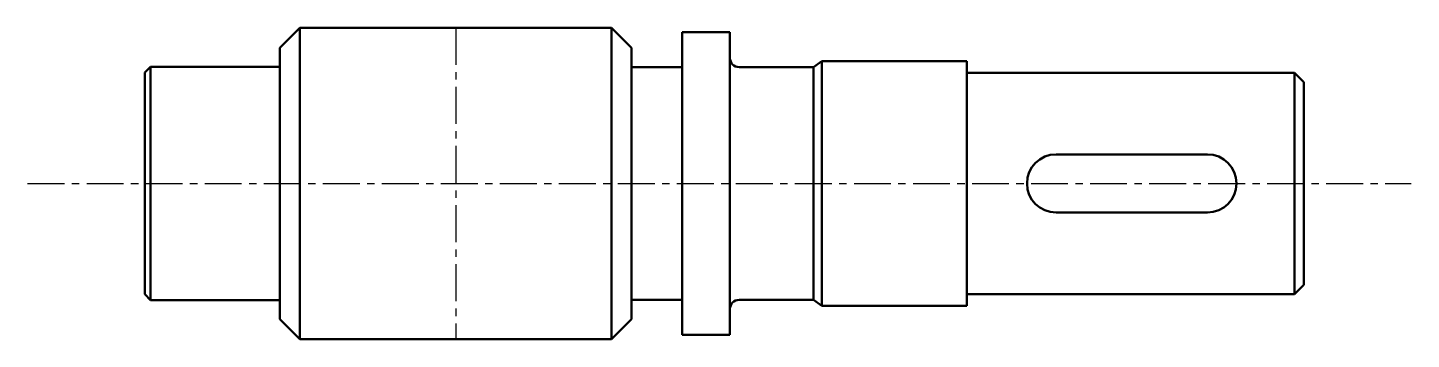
# Model space of a CAD drawing. Header units: millimetres. Extents: x 302815 to 71992173, y 29044 to 35715241.
# Drawn here: x 71991935.3 to 71992173.4, y 35715187.8 to 35715241.4 of the extents above.
import ezdxf

# ---------------------------------------------------------------- set-up
doc = ezdxf.new("R2010")
doc.units = ezdxf.units.MM
doc.header["$LTSCALE"] = 0.2
doc.linetypes.add('CENTER', pattern=[50.8, 31.75, -6.35, 6.35, -6.35])
doc.layers.add('_Linie grube', color=7, linetype='Continuous', lineweight=50)
doc.layers.add('_Osie symetrii', color=4, linetype='CENTER', lineweight=25)

msp = doc.modelspace()

# ---------------------------------------------------------------- linework, layer by layer
at = {"layer": '_Linie grube'}
for p, q in [((71991982.14, 35715241.37), (71991978.7, 35715237.93)), ((71992035.76, 35715241.37), (71991982.14, 35715241.37)), ((71991982.14, 35715239.12), (71991982.14, 35715241.37)), ((71991982.14, 35715190.09), (71991982.14, 35715241.37)), ((71991982.14, 35715241.37), (71992035.76, 35715241.37)), ((71992035.76, 35715239.12), (71992035.76, 35715241.37)), ((71992035.76, 35715241.37), (71992039.2, 35715237.93)), ((71992035.76, 35715190.09), (71992035.76, 35715241.37)), ((71991982.14, 35715239.12), (71991982.14, 35715187.84)), ((71992035.76, 35715239.12), (71992035.76, 35715187.84)), ((71992047.95, 35715240.61), (71992047.95, 35715234.61)), ((71992056.15, 35715240.61), (71992047.95, 35715240.61)), ((71992056.15, 35715236.17), (71992056.15, 35715240.61)), ((71991978.7, 35715237.93), (71991978.7, 35715191.28)), ((71991978.7, 35715191.28), (71991978.7, 35715237.93)), ((71991978.7, 35715191.28), (71991978.7, 35715237.93)), ((71991978.7, 35715237.93), (71991978.7, 35715191.28)), ((71992039.2, 35715194.61), (71992039.2, 35715237.93)), ((71992039.2, 35715237.93), (71992039.2, 35715191.28)), ((71992039.2, 35715191.28), (71992039.2, 35715237.93)), ((71992039.2, 35715191.28), (71992039.2, 35715237.93)), ((71992039.2, 35715237.93), (71992039.2, 35715191.28)), ((71991956.43, 35715234.65), (71991955.43, 35715233.65)), ((71991971.97, 35715234.65), (71991956.43, 35715234.65)), ((71991956.43, 35715234.65), (71991956.43, 35715194.57)), ((71991971.97, 35715234.65), (71991978.7, 35715234.65)), ((71992039.2, 35715234.61), (71992047.95, 35715234.61)), ((71992047.95, 35715194.61), (71992047.95, 35715234.61)), ((71992056.15, 35715188.61), (71992056.15, 35715236.17)), ((71992057.72, 35715234.61), (71992070.55, 35715234.61)), ((71992070.55, 35715234.61), (71992071.95, 35715235.61)), ((71992070.55, 35715234.61), (71992070.55, 35715194.61)), ((71992071.95, 35715235.61), (71992071.95, 35715193.61)), ((71992075.05, 35715235.61), (71992071.95, 35715235.61)), ((71992075.05, 35715235.61), (71992096.95, 35715235.61)), ((71992096.95, 35715235.61), (71992096.95, 35715193.61)), ((71991955.43, 35715233.65), (71991955.43, 35715195.57)), ((71992096.95, 35715233.61), (71992126.45, 35715233.61)), ((71992126.45, 35715233.61), (71992153.35, 35715233.61)), ((71992153.35, 35715233.61), (71992154.95, 35715232.01)), ((71992153.35, 35715233.61), (71992153.35, 35715209.61)), ((71992154.95, 35715232.01), (71992154.95, 35715197.21)), ((71992135.58, 35715219.61), (71992112.29, 35715219.61)), ((71992137.74, 35715219.61), (71992135.58, 35715219.61)), ((71992138.35, 35715219.61), (71992137.74, 35715219.61)), ((71992112.29, 35715209.61), (71992131.85, 35715209.61)), ((71992138.35, 35715209.61), (71992131.85, 35715209.61)), ((71992153.35, 35715209.61), (71992153.35, 35715195.61)), ((71992047.95, 35715203.17), (71992047.95, 35715188.61)), ((71992153.35, 35715195.61), (71992154.95, 35715197.21)), ((71991956.43, 35715194.57), (71991955.43, 35715195.57)), ((71991971.97, 35715194.57), (71991956.43, 35715194.57)), ((71991971.97, 35715194.57), (71991978.7, 35715194.57)), ((71991978.7, 35715194.61), (71991978.7, 35715191.28)), ((71992039.2, 35715194.61), (71992047.95, 35715194.61)), ((71992039.2, 35715194.61), (71992039.2, 35715191.28)), ((71992057.72, 35715194.61), (71992070.55, 35715194.61)), ((71992070.55, 35715194.61), (71992071.95, 35715193.61)), ((71992098.95, 35715195.61), (71992096.95, 35715195.61)), ((71992098.95, 35715195.61), (71992131.91, 35715195.61)), ((71992131.91, 35715195.61), (71992153.35, 35715195.61)), ((71991982.14, 35715187.84), (71991978.7, 35715191.28)), ((71992035.76, 35715187.84), (71992039.2, 35715191.28)), ((71992075.05, 35715193.61), (71992071.95, 35715193.61)), ((71992096.95, 35715193.61), (71992075.05, 35715193.61)), ((71991982.14, 35715190.09), (71991982.14, 35715187.84)), ((71992035.76, 35715190.09), (71992035.76, 35715187.84)), ((71992008.95, 35715187.84), (71991982.14, 35715187.84)), ((71992035.76, 35715187.84), (71991982.14, 35715187.84)), ((71991982.14, 35715187.84), (71992035.76, 35715187.84)), ((71992008.95, 35715187.84), (71992035.76, 35715187.84)), ((71992008.95, 35715187.84), (71992035.76, 35715187.84)), ((71992056.15, 35715188.61), (71992047.95, 35715188.61))]:
    msp.add_line(p, q, dxfattribs=at)
for centre, radius, start, end in [((71992057.72, 35715236.17), 1.56, 180, 270), ((71992112.29, 35715214.61), 5, 90, 270), ((71992138.35, 35715214.61), 5, 270, 90), ((71992057.72, 35715193.04), 1.56, 90, 180)]:
    msp.add_arc(centre, radius, start, end, dxfattribs=at)
at = {"layer": '_Osie symetrii'}
for p, q in [((71992008.95, 35715241.37), (71992008.95, 35715187.84)), ((71991935.27, 35715214.61), (71992173.44, 35715214.61))]:
    msp.add_line(p, q, dxfattribs=at)

doc.saveas('drawing.dxf')
